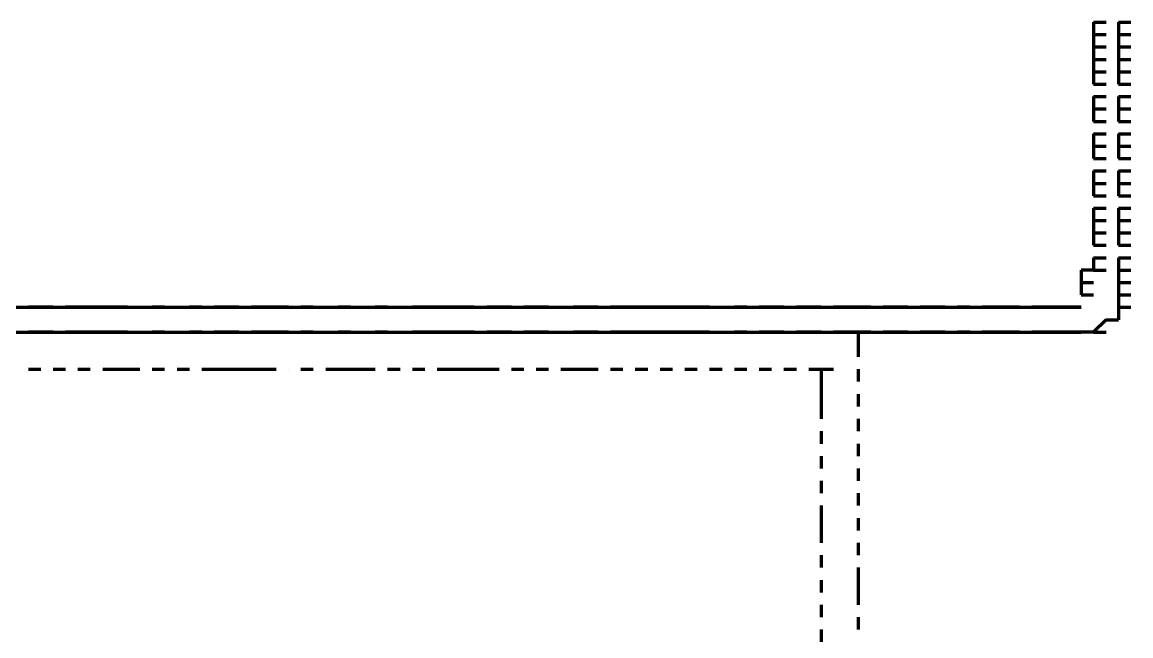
# Model space of a CAD drawing. Header units: inches. Extents: x 16 to 776, y 37 to 575.
# Drawn here: x 663.08 to 678, y 364.75 to 373 of the extents above; entities that cross this region are included whole.
import ezdxf

# ---------------------------------------------------------------- set-up
doc = ezdxf.new("R2010")
doc.units = ezdxf.units.IN
doc.header["$MEASUREMENT"] = 0
doc.layers.add('P', color=250, linetype='CONTINUOUS', lineweight=100)

msp = doc.modelspace()

# ---------------------------------------------------------------- linework, layer by layer
at = {"layer": 'P', "color": 0, "linetype": 'Continuous'}
for points in [[(677.5, 373), (677.667, 373)], [(677.5, 373), (677.5, 373)], [(677.5, 373), (677.667, 373)], [(677.5, 373), (677.5, 372.833)], [(677.833, 373), (678, 373)], [(677.833, 373), (677.833, 373)], [(677.833, 373), (678, 373)], [(677.833, 373), (677.833, 372.833)], [(677.5, 372.833), (677.667, 372.833)], [(677.5, 372.833), (677.5, 372.667)], [(677.833, 372.833), (678, 372.833)], [(677.833, 372.833), (677.833, 372.667)], [(677.5, 372.667), (677.667, 372.667)], [(677.5, 372.667), (677.667, 372.667)], [(677.5, 372.667), (677.5, 372.5)], [(677.833, 372.667), (678, 372.667)], [(677.833, 372.667), (678, 372.667)], [(677.833, 372.667), (677.833, 372.5)], [(677.5, 372.5), (677.667, 372.5)], [(677.5, 372.5), (677.5, 372.333)], [(677.833, 372.5), (678, 372.5)], [(677.833, 372.5), (677.833, 372.333)], [(677.5, 372.333), (677.667, 372.333)], [(677.5, 372.333), (677.5, 372.167)], [(677.833, 372.333), (678, 372.333)], [(677.833, 372.333), (677.833, 372.167)], [(677.5, 372.167), (677.667, 372.167)], [(677.5, 372.167), (677.5, 372.167)], [(677.5, 372.167), (677.667, 372.167)], [(677.833, 372.167), (678, 372.167)], [(677.833, 372.167), (677.833, 372.167)], [(677.833, 372.167), (678, 372.167)], [(677.5, 372), (677.667, 372)], [(677.5, 372), (677.5, 371.833)], [(677.833, 372), (678, 372)], [(677.833, 372), (677.833, 371.833)], [(677.5, 371.833), (677.667, 371.833)], [(677.5, 371.833), (677.5, 371.833)], [(677.5, 371.833), (677.667, 371.833)], [(677.5, 371.833), (677.5, 371.667)], [(677.833, 371.833), (678, 371.833)], [(677.833, 371.833), (677.833, 371.833)], [(677.833, 371.833), (678, 371.833)], [(677.833, 371.833), (677.833, 371.667)], [(677.5, 371.667), (677.667, 371.667)], [(677.833, 371.667), (678, 371.667)], [(677.5, 371.5), (677.667, 371.5)], [(677.5, 371.5), (677.5, 371.333)], [(677.833, 371.5), (678, 371.5)], [(677.833, 371.5), (677.833, 371.333)], [(677.5, 371.333), (677.667, 371.333)], [(677.5, 371.333), (677.5, 371.333)], [(677.5, 371.333), (677.667, 371.333)], [(677.5, 371.333), (677.5, 371.167)], [(677.833, 371.333), (678, 371.333)], [(677.833, 371.333), (677.833, 371.333)], [(677.833, 371.333), (678, 371.333)], [(677.833, 371.333), (677.833, 371.167)], [(677.5, 371.167), (677.667, 371.167)], [(677.833, 371.167), (678, 371.167)], [(677.5, 371), (677.667, 371)], [(677.5, 371), (677.5, 371)], [(677.5, 371), (677.667, 371)], [(677.5, 371), (677.5, 370.833)], [(677.833, 371), (678, 371)], [(677.833, 371), (677.833, 371)], [(677.833, 371), (678, 371)], [(677.833, 371), (677.833, 370.833)], [(677.5, 370.833), (677.667, 370.833)], [(677.5, 370.833), (677.5, 370.667)], [(677.833, 370.833), (678, 370.833)], [(677.833, 370.833), (677.833, 370.667)], [(677.5, 370.667), (677.667, 370.667)], [(677.833, 370.667), (678, 370.667)], [(677.5, 370.5), (677.667, 370.5)], [(677.5, 370.5), (677.667, 370.5)], [(677.5, 370.5), (677.667, 370.5)], [(677.5, 370.5), (677.5, 370.333)], [(677.833, 370.5), (678, 370.5)], [(677.833, 370.5), (678, 370.5)], [(677.833, 370.5), (678, 370.5)], [(677.833, 370.5), (677.833, 370.333)], [(677.5, 370.333), (677.667, 370.333)], [(677.5, 370.333), (677.5, 370.167)], [(677.833, 370.333), (678, 370.333)], [(677.833, 370.333), (677.833, 370.167)], [(677.5, 370.167), (677.667, 370.167)], [(677.5, 370.167), (677.5, 370)], [(677.833, 370.167), (678, 370.167)], [(677.833, 370.167), (677.833, 370)], [(677.5, 370), (677.667, 370)], [(677.5, 370), (677.667, 370)], [(677.5, 370), (677.667, 370)], [(677.833, 370), (678, 370)], [(677.833, 370), (678, 370)], [(677.833, 370), (678, 370)], [(677.5, 369.833), (677.667, 369.833)], [(677.5, 369.833), (677.5, 369.667)], [(677.833, 369.833), (678, 369.833)], [(677.833, 369.833), (677.833, 369.667)], [(677.5, 369.667), (677.333, 369.667)], [(677.333, 369.667), (677.333, 369.5)], [(677.5, 369.667), (677.667, 369.667)], [(677.5, 369.667), (677.5, 369.667)], [(677.5, 369.667), (677.667, 369.667)], [(677.833, 369.667), (678, 369.667)], [(677.833, 369.667), (677.833, 369.5)], [(677.833, 369.667), (678, 369.667)], [(677.833, 369.667), (677.833, 369.667)], [(677.833, 369.667), (678, 369.667)], [(677.333, 369.5), (677.5, 369.5)], [(677.333, 369.5), (677.333, 369.333)], [(677.833, 369.5), (678, 369.5)], [(677.833, 369.5), (677.833, 369.333)], [(677.333, 369.333), (677.5, 369.333)], [(677.333, 369.333), (677.333, 369.333)], [(677.833, 369.333), (678, 369.333)], [(677.833, 369.333), (677.833, 369.167)], [(663, 369.167), (663.167, 369.167)], [(663.333, 369.167), (663.167, 369.167)], [(663.167, 369.167), (663.333, 369.167)], [(663.167, 369.167), (663.167, 369.167)], [(663.167, 369.167), (663.167, 369.167)], [(663.5, 369.167), (663.333, 369.167)], [(663.333, 369.167), (663.5, 369.167)], [(663.5, 369.167), (663.667, 369.167)], [(663.833, 369.167), (663.667, 369.167)], [(663.667, 369.167), (663.833, 369.167)], [(663.667, 369.167), (663.667, 369.167)], [(663.667, 369.167), (663.667, 369.167)], [(664, 369.167), (663.833, 369.167)], [(663.833, 369.167), (664, 369.167)], [(664.167, 369.167), (664, 369.167)], [(664, 369.167), (664.167, 369.167)], [(664, 369.167), (664, 369.167)], [(664.333, 369.167), (664.167, 369.167)], [(664.167, 369.167), (664.333, 369.167)], [(664.5, 369.167), (664.333, 369.167)], [(664.333, 369.167), (664.5, 369.167)], [(664.5, 369.167), (664.667, 369.167)], [(664.5, 369.167), (664.5, 369.167)], [(664.5, 369.167), (664.5, 369.167)], [(664.667, 369.167), (664.833, 369.167)], [(664.667, 369.167), (664.833, 369.167)], [(665, 369.167), (664.833, 369.167)], [(664.833, 369.167), (665, 369.167)], [(665, 369.167), (665.167, 369.167)], [(665, 369.167), (665, 369.167)], [(665, 369.167), (665, 369.167)], [(665.167, 369.167), (665.333, 369.167)], [(665.167, 369.167), (665.333, 369.167)], [(665.5, 369.167), (665.333, 369.167)], [(665.333, 369.167), (665.5, 369.167)], [(665.333, 369.167), (665.333, 369.167)], [(665.333, 369.167), (665.333, 369.167)], [(665.5, 369.167), (665.667, 369.167)], [(665.833, 369.167), (665.667, 369.167)], [(665.667, 369.167), (665.833, 369.167)], [(666, 369.167), (665.833, 369.167)], [(665.833, 369.167), (666, 369.167)], [(665.833, 369.167), (665.833, 369.167)], [(665.833, 369.167), (665.833, 369.167)], [(666, 369.167), (666.167, 369.167)], [(666.333, 369.167), (666.167, 369.167)], [(666.167, 369.167), (666.333, 369.167)], [(666.167, 369.167), (666.167, 369.167)], [(666.167, 369.167), (666.167, 369.167)], [(666.5, 369.167), (666.333, 369.167)], [(666.333, 369.167), (666.5, 369.167)], [(666.667, 369.167), (666.5, 369.167)], [(666.5, 369.167), (666.667, 369.167)], [(666.667, 369.167), (666.833, 369.167)], [(666.667, 369.167), (666.833, 369.167)], [(666.667, 369.167), (666.667, 369.167)], [(667, 369.167), (666.833, 369.167)], [(666.833, 369.167), (667, 369.167)], [(667, 369.167), (667.167, 369.167)], [(667, 369.167), (667, 369.167)], [(667, 369.167), (667, 369.167)], [(667.167, 369.167), (667.333, 369.167)], [(667.167, 369.167), (667.333, 369.167)], [(667.5, 369.167), (667.333, 369.167)], [(667.333, 369.167), (667.5, 369.167)], [(667.5, 369.167), (667.667, 369.167)], [(667.5, 369.167), (667.5, 369.167)], [(667.5, 369.167), (667.5, 369.167)], [(667.667, 369.167), (667.833, 369.167)], [(667.667, 369.167), (667.833, 369.167)], [(668, 369.167), (667.833, 369.167)], [(667.833, 369.167), (668, 369.167)], [(668, 369.167), (668.167, 369.167)], [(668, 369.167), (668, 369.167)], [(668, 369.167), (668, 369.167)], [(668.167, 369.167), (668.333, 369.167)], [(668.167, 369.167), (668.333, 369.167)], [(668.5, 369.167), (668.333, 369.167)], [(668.333, 369.167), (668.5, 369.167)], [(668.333, 369.167), (668.333, 369.167)], [(668.333, 369.167), (668.333, 369.167)], [(668.667, 369.167), (668.5, 369.167)], [(668.5, 369.167), (668.667, 369.167)], [(668.833, 369.167), (668.667, 369.167)], [(668.667, 369.167), (668.833, 369.167)], [(669, 369.167), (668.833, 369.167)], [(668.833, 369.167), (669, 369.167)], [(668.833, 369.167), (668.833, 369.167)], [(669.167, 369.167), (669, 369.167)], [(669, 369.167), (669.167, 369.167)], [(669.167, 369.167), (669.333, 369.167)], [(669.167, 369.167), (669.167, 369.167)], [(669.167, 369.167), (669.167, 369.167)], [(669.5, 369.167), (669.333, 369.167)], [(669.333, 369.167), (669.5, 369.167)], [(669.667, 369.167), (669.5, 369.167)], [(669.5, 369.167), (669.667, 369.167)], [(669.667, 369.167), (669.833, 369.167)], [(669.667, 369.167), (669.667, 369.167)], [(669.667, 369.167), (669.667, 369.167)], [(670, 369.167), (669.833, 369.167)], [(669.833, 369.167), (670, 369.167)], [(670.167, 369.167), (670, 369.167)], [(670, 369.167), (670.167, 369.167)], [(670, 369.167), (670, 369.167)], [(670, 369.167), (670, 369.167)], [(670.167, 369.167), (670.333, 369.167)], [(670.333, 369.167), (670.5, 369.167)], [(670.333, 369.167), (670.5, 369.167)], [(670.667, 369.167), (670.5, 369.167)], [(670.5, 369.167), (670.667, 369.167)], [(670.5, 369.167), (670.5, 369.167)], [(670.5, 369.167), (670.5, 369.167)], [(670.833, 369.167), (670.667, 369.167)], [(670.667, 369.167), (670.833, 369.167)], [(670.833, 369.167), (671, 369.167)], [(671.167, 369.167), (671, 369.167)], [(671, 369.167), (671.167, 369.167)], [(671, 369.167), (671, 369.167)], [(671, 369.167), (671, 369.167)], [(671.333, 369.167), (671.167, 369.167)], [(671.167, 369.167), (671.333, 369.167)], [(671.5, 369.167), (671.333, 369.167)], [(671.333, 369.167), (671.5, 369.167)], [(671.333, 369.167), (671.333, 369.167)], [(671.667, 369.167), (671.5, 369.167)], [(671.5, 369.167), (671.667, 369.167)], [(671.833, 369.167), (671.667, 369.167)], [(671.667, 369.167), (671.833, 369.167)], [(672, 369.167), (671.833, 369.167)], [(671.833, 369.167), (672, 369.167)], [(671.833, 369.167), (671.833, 369.167)], [(672.167, 369.167), (672, 369.167)], [(672, 369.167), (672.167, 369.167)], [(672.333, 369.167), (672.167, 369.167)], [(672.167, 369.167), (672.333, 369.167)], [(672.167, 369.167), (672.167, 369.167)], [(672.167, 369.167), (672.167, 369.167)], [(672.333, 369.167), (672.5, 369.167)], [(672.5, 369.167), (672.667, 369.167)], [(672.5, 369.167), (672.667, 369.167)], [(672.833, 369.167), (672.667, 369.167)], [(672.667, 369.167), (672.833, 369.167)], [(672.667, 369.167), (672.667, 369.167)], [(672.667, 369.167), (672.667, 369.167)], [(672.833, 369.167), (673, 369.167)], [(673.167, 369.167), (673, 369.167)], [(673, 369.167), (673.167, 369.167)], [(673, 369.167), (673, 369.167)], [(673, 369.167), (673, 369.167)], [(673.333, 369.167), (673.167, 369.167)], [(673.167, 369.167), (673.333, 369.167)], [(673.333, 369.167), (673.5, 369.167)], [(673.667, 369.167), (673.5, 369.167)], [(673.5, 369.167), (673.667, 369.167)], [(673.5, 369.167), (673.5, 369.167)], [(673.5, 369.167), (673.5, 369.167)], [(673.833, 369.167), (673.667, 369.167)], [(673.667, 369.167), (673.833, 369.167)], [(673.833, 369.167), (674, 369.167)], [(674.167, 369.167), (674, 369.167)], [(674, 369.167), (674.167, 369.167)], [(674, 369.167), (674, 369.167)], [(674, 369.167), (674, 369.167)], [(674.333, 369.167), (674.167, 369.167)], [(674.167, 369.167), (674.333, 369.167)], [(674.5, 369.167), (674.333, 369.167)], [(674.333, 369.167), (674.5, 369.167)], [(674.333, 369.167), (674.333, 369.167)], [(674.333, 369.167), (674.333, 369.167)], [(674.5, 369.167), (674.667, 369.167)], [(674.833, 369.167), (674.667, 369.167)], [(674.667, 369.167), (674.833, 369.167)], [(675, 369.167), (674.833, 369.167)], [(674.833, 369.167), (675, 369.167)], [(674.833, 369.167), (674.833, 369.167)], [(674.833, 369.167), (674.833, 369.167)], [(675, 369.167), (675.167, 369.167)], [(675.333, 369.167), (675.167, 369.167)], [(675.167, 369.167), (675.333, 369.167)], [(675.167, 369.167), (675.167, 369.167)], [(675.167, 369.167), (675.167, 369.167)], [(675.5, 369.167), (675.333, 369.167)], [(675.333, 369.167), (675.5, 369.167)], [(675.5, 369.167), (675.667, 369.167)], [(675.833, 369.167), (675.667, 369.167)], [(675.667, 369.167), (675.833, 369.167)], [(675.667, 369.167), (675.667, 369.167)], [(675.667, 369.167), (675.667, 369.167)], [(675.833, 369.167), (676, 369.167)], [(676.167, 369.167), (676, 369.167)], [(676, 369.167), (676.167, 369.167)], [(676, 369.167), (676, 369.167)], [(676, 369.167), (676, 369.167)], [(676.333, 369.167), (676.167, 369.167)], [(676.167, 369.167), (676.333, 369.167)], [(676.5, 369.167), (676.333, 369.167)], [(676.333, 369.167), (676.5, 369.167)], [(676.5, 369.167), (676.667, 369.167)], [(676.5, 369.167), (676.5, 369.167)], [(676.5, 369.167), (676.5, 369.167)], [(676.833, 369.167), (676.667, 369.167)], [(676.667, 369.167), (676.833, 369.167)], [(677, 369.167), (676.833, 369.167)], [(676.833, 369.167), (677, 369.167)], [(677.167, 369.167), (677, 369.167)], [(677, 369.167), (677.167, 369.167)], [(677, 369.167), (677, 369.167)], [(677, 369.167), (677, 369.167)], [(677, 369.167), (677.167, 369.167)], [(677.333, 369.167), (677.167, 369.167)], [(677.167, 369.167), (677.333, 369.167)], [(677.333, 369.167), (677.333, 369.167)], [(677.833, 369.167), (678, 369.167)], [(677.833, 369.167), (677.833, 369.167)], [(677.833, 369.167), (677.833, 369.167)], [(677.833, 369.167), (677.833, 369)], [(677.667, 369), (677.5, 368.833)], [(677.667, 369), (677.833, 369)], [(677.667, 369), (677.833, 369)], [(663, 368.833), (663.167, 368.833)], [(663.167, 368.833), (663.333, 368.833)], [(663.333, 368.833), (663.167, 368.833)], [(663.167, 368.833), (663.333, 368.833)], [(663.167, 368.833), (663.167, 368.833)], [(663.167, 368.833), (663.167, 368.833)], [(663.5, 368.833), (663.333, 368.833)], [(663.333, 368.833), (663.5, 368.833)], [(663.5, 368.833), (663.667, 368.833)], [(663.5, 368.833), (663.667, 368.833)], [(663.833, 368.833), (663.667, 368.833)], [(663.667, 368.833), (663.833, 368.833)], [(663.667, 368.833), (663.667, 368.833)], [(663.667, 368.833), (663.667, 368.833)], [(663.833, 368.833), (664, 368.833)], [(664, 368.833), (663.833, 368.833)], [(663.833, 368.833), (664, 368.833)], [(664.167, 368.833), (664, 368.833)], [(664, 368.833), (664.167, 368.833)], [(664, 368.833), (664, 368.833)], [(664.167, 368.833), (664.5, 368.833)], [(664.333, 368.833), (664.167, 368.833)], [(664.167, 368.833), (664.333, 368.833)], [(664.5, 368.833), (664.333, 368.833)], [(664.333, 368.833), (664.5, 368.833)], [(664.5, 368.833), (664.667, 368.833)], [(664.5, 368.833), (664.667, 368.833)], [(664.5, 368.833), (664.5, 368.833)], [(664.5, 368.833), (664.5, 368.833)], [(664.667, 368.833), (664.833, 368.833)], [(664.667, 368.833), (664.833, 368.833)], [(664.833, 368.833), (665, 368.833)], [(665, 368.833), (664.833, 368.833)], [(664.833, 368.833), (665, 368.833)], [(665, 368.833), (665.167, 368.833)], [(665, 368.833), (665, 368.833)], [(665, 368.833), (665, 368.833)], [(665.167, 368.833), (665.333, 368.833)], [(665.167, 368.833), (665.333, 368.833)], [(665.167, 368.833), (665.333, 368.833)], [(665.5, 368.833), (665.333, 368.833)], [(665.333, 368.833), (665.5, 368.833)], [(665.333, 368.833), (665.333, 368.833)], [(665.333, 368.833), (665.333, 368.833)], [(665.5, 368.833), (665.833, 368.833)], [(665.5, 368.833), (665.667, 368.833)], [(665.833, 368.833), (665.667, 368.833)], [(665.667, 368.833), (665.833, 368.833)], [(665.833, 368.833), (666.167, 368.833)], [(666, 368.833), (665.833, 368.833)], [(665.833, 368.833), (666, 368.833)], [(665.833, 368.833), (665.833, 368.833)], [(665.833, 368.833), (665.833, 368.833)], [(666, 368.833), (666.167, 368.833)], [(666.167, 368.833), (666.5, 368.833)], [(666.333, 368.833), (666.167, 368.833)], [(666.167, 368.833), (666.333, 368.833)], [(666.167, 368.833), (666.167, 368.833)], [(666.167, 368.833), (666.167, 368.833)], [(666.5, 368.833), (666.333, 368.833)], [(666.333, 368.833), (666.5, 368.833)], [(666.667, 368.833), (666.5, 368.833)], [(666.5, 368.833), (666.667, 368.833)], [(666.667, 368.833), (666.667, 368.833)], [(666.667, 368.833), (666.833, 368.833)], [(666.667, 368.833), (666.833, 368.833)], [(666.667, 368.833), (666.667, 368.833)], [(666.833, 368.833), (667, 368.833)], [(667, 368.833), (666.833, 368.833)], [(666.833, 368.833), (667, 368.833)], [(667, 368.833), (667.167, 368.833)], [(667, 368.833), (667, 368.833)], [(667, 368.833), (667, 368.833)], [(667.167, 368.833), (667.5, 368.833)], [(667.167, 368.833), (667.333, 368.833)], [(667.167, 368.833), (667.333, 368.833)], [(667.5, 368.833), (667.333, 368.833)], [(667.333, 368.833), (667.5, 368.833)], [(667.5, 368.833), (667.833, 368.833)], [(667.5, 368.833), (667.667, 368.833)], [(667.5, 368.833), (667.5, 368.833)], [(667.5, 368.833), (667.5, 368.833)], [(667.667, 368.833), (667.833, 368.833)], [(667.667, 368.833), (667.833, 368.833)], [(668, 368.833), (667.833, 368.833)], [(667.833, 368.833), (668, 368.833)], [(668, 368.833), (668.167, 368.833)], [(668, 368.833), (668.167, 368.833)], [(668, 368.833), (668, 368.833)], [(668, 368.833), (668, 368.833)], [(668.167, 368.833), (668.333, 368.833)], [(668.167, 368.833), (668.333, 368.833)], [(668.333, 368.833), (668.5, 368.833)], [(668.5, 368.833), (668.333, 368.833)], [(668.333, 368.833), (668.5, 368.833)], [(668.333, 368.833), (668.333, 368.833)], [(668.333, 368.833), (668.333, 368.833)], [(668.667, 368.833), (668.5, 368.833)], [(668.5, 368.833), (668.667, 368.833)], [(668.667, 368.833), (668.833, 368.833)], [(668.833, 368.833), (668.667, 368.833)], [(668.667, 368.833), (668.833, 368.833)], [(668.833, 368.833), (669.167, 368.833)], [(669, 368.833), (668.833, 368.833)], [(668.833, 368.833), (669, 368.833)], [(668.833, 368.833), (668.833, 368.833)], [(669.167, 368.833), (669, 368.833)], [(669, 368.833), (669.167, 368.833)], [(669.167, 368.833), (669.5, 368.833)], [(669.167, 368.833), (669.333, 368.833)], [(669.167, 368.833), (669.167, 368.833)], [(669.167, 368.833), (669.167, 368.833)], [(669.5, 368.833), (669.333, 368.833)], [(669.333, 368.833), (669.5, 368.833)], [(669.667, 368.833), (669.5, 368.833)], [(669.5, 368.833), (669.667, 368.833)], [(669.667, 368.833), (669.833, 368.833)], [(669.667, 368.833), (669.833, 368.833)], [(669.667, 368.833), (669.667, 368.833)], [(669.667, 368.833), (669.667, 368.833)], [(670, 368.833), (669.833, 368.833)], [(669.833, 368.833), (670, 368.833)], [(670, 368.833), (670.167, 368.833)], [(670.167, 368.833), (670, 368.833)], [(670, 368.833), (670.167, 368.833)], [(670, 368.833), (670, 368.833)], [(670, 368.833), (670, 368.833)], [(670.167, 368.833), (670.333, 368.833)], [(670.333, 368.833), (670.5, 368.833)], [(670.333, 368.833), (670.5, 368.833)], [(670.333, 368.833), (670.5, 368.833)], [(670.5, 368.833), (670.833, 368.833)], [(670.667, 368.833), (670.5, 368.833)], [(670.5, 368.833), (670.667, 368.833)], [(670.5, 368.833), (670.5, 368.833)], [(670.5, 368.833), (670.5, 368.833)], [(670.833, 368.833), (670.667, 368.833)], [(670.667, 368.833), (670.833, 368.833)], [(670.833, 368.833), (671, 368.833)], [(671, 368.833), (671.167, 368.833)], [(671.167, 368.833), (671, 368.833)], [(671, 368.833), (671.167, 368.833)], [(671, 368.833), (671, 368.833)], [(671, 368.833), (671, 368.833)], [(671.333, 368.833), (671.167, 368.833)], [(671.167, 368.833), (671.333, 368.833)], [(671.333, 368.833), (671.5, 368.833)], [(671.5, 368.833), (671.333, 368.833)], [(671.333, 368.833), (671.5, 368.833)], [(671.333, 368.833), (671.333, 368.833)], [(671.667, 368.833), (671.5, 368.833)], [(671.5, 368.833), (671.667, 368.833)], [(671.667, 368.833), (671.833, 368.833)], [(671.833, 368.833), (671.667, 368.833)], [(671.667, 368.833), (671.833, 368.833)], [(672, 368.833), (671.833, 368.833)], [(671.833, 368.833), (672, 368.833)], [(671.833, 368.833), (671.833, 368.833)], [(672, 368.833), (672.167, 368.833)], [(672.167, 368.833), (672, 368.833)], [(672, 368.833), (672.167, 368.833)], [(672.333, 368.833), (672.167, 368.833)], [(672.167, 368.833), (672.333, 368.833)], [(672.167, 368.833), (672.167, 368.833)], [(672.167, 368.833), (672.167, 368.833)], [(672.333, 368.833), (672.5, 368.833)], [(672.333, 368.833), (672.5, 368.833)], [(672.5, 368.833), (672.667, 368.833)], [(672.5, 368.833), (672.667, 368.833)], [(672.667, 368.833), (672.833, 368.833)], [(672.833, 368.833), (672.667, 368.833)], [(672.667, 368.833), (672.833, 368.833)], [(672.667, 368.833), (672.667, 368.833)], [(672.667, 368.833), (672.667, 368.833)], [(672.833, 368.833), (673, 368.833)], [(673, 368.833), (673.167, 368.833)], [(673.167, 368.833), (673, 368.833)], [(673, 368.833), (673.167, 368.833)], [(673, 368.833), (673, 368.833)], [(673, 368.833), (673, 368.833)], [(673.333, 368.833), (673.167, 368.833)], [(673.167, 368.833), (673.333, 368.833)], [(673.333, 368.833), (673.5, 368.833)], [(673.333, 368.833), (673.5, 368.833)], [(673.667, 368.833), (673.5, 368.833)], [(673.5, 368.833), (673.667, 368.833)], [(673.5, 368.833), (673.5, 368.833)], [(673.5, 368.833), (673.5, 368.833)], [(673.667, 368.833), (674, 368.833)], [(673.833, 368.833), (673.667, 368.833)], [(673.667, 368.833), (673.833, 368.833)], [(673.833, 368.833), (674, 368.833)], [(674, 368.833), (674.333, 368.833)], [(674.167, 368.833), (674, 368.833)], [(674, 368.833), (674.167, 368.833)], [(674, 368.833), (674, 368.833)], [(674, 368.833), (674, 368.833)], [(674.333, 368.833), (674.167, 368.833)], [(674.167, 368.833), (674.333, 368.833)], [(674.333, 368.833), (674.333, 368.5)], [(674.333, 368.833), (674.333, 368.833)], [(674.5, 368.833), (674.333, 368.833)], [(674.333, 368.833), (674.5, 368.833)], [(674.333, 368.833), (674.333, 368.833)], [(674.333, 368.833), (674.333, 368.833)], [(674.5, 368.833), (674.667, 368.833)], [(674.833, 368.833), (674.667, 368.833)], [(674.667, 368.833), (674.833, 368.833)], [(675, 368.833), (674.833, 368.833)], [(674.833, 368.833), (675, 368.833)], [(674.833, 368.833), (674.833, 368.833)], [(674.833, 368.833), (674.833, 368.833)], [(675, 368.833), (675.167, 368.833)], [(675.333, 368.833), (675.167, 368.833)], [(675.167, 368.833), (675.333, 368.833)], [(675.167, 368.833), (675.167, 368.833)], [(675.167, 368.833), (675.167, 368.833)], [(675.5, 368.833), (675.333, 368.833)], [(675.333, 368.833), (675.5, 368.833)], [(675.5, 368.833), (675.667, 368.833)], [(675.833, 368.833), (675.667, 368.833)], [(675.667, 368.833), (675.833, 368.833)], [(675.667, 368.833), (675.667, 368.833)], [(675.667, 368.833), (675.667, 368.833)], [(675.833, 368.833), (676, 368.833)], [(676.167, 368.833), (676, 368.833)], [(676, 368.833), (676.167, 368.833)], [(676, 368.833), (676, 368.833)], [(676, 368.833), (676, 368.833)], [(676.333, 368.833), (676.167, 368.833)], [(676.167, 368.833), (676.333, 368.833)], [(676.5, 368.833), (676.333, 368.833)], [(676.333, 368.833), (676.5, 368.833)], [(676.5, 368.833), (676.667, 368.833)], [(676.5, 368.833), (676.5, 368.833)], [(676.5, 368.833), (676.5, 368.833)], [(676.833, 368.833), (676.667, 368.833)], [(676.667, 368.833), (676.833, 368.833)], [(677, 368.833), (676.833, 368.833)], [(676.833, 368.833), (677, 368.833)], [(677.167, 368.833), (677, 368.833)], [(677, 368.833), (677.167, 368.833)], [(677, 368.833), (677, 368.833)], [(677, 368.833), (677, 368.833)], [(677, 368.833), (677.167, 368.833)], [(677.333, 368.833), (677.167, 368.833)], [(677.167, 368.833), (677.333, 368.833)], [(677.5, 368.833), (677.333, 368.833)], [(677.333, 368.833), (677.333, 368.833)], [(677.333, 368.833), (677.333, 368.833)], [(677.333, 368.833), (677.333, 368.833)], [(677.5, 368.833), (677.667, 368.833)], [(663.167, 368.333), (663.333, 368.333)], [(663.5, 368.333), (663.667, 368.333)], [(663.833, 368.333), (664, 368.333)], [(664.167, 368.333), (664.5, 368.333)], [(664.5, 368.333), (664.667, 368.333)], [(664.833, 368.333), (665, 368.333)], [(665.167, 368.333), (665.333, 368.333)], [(665.5, 368.333), (665.833, 368.333)], [(665.833, 368.333), (666.167, 368.333)], [(666.167, 368.333), (666.5, 368.333)], [(666.667, 368.333), (666.667, 368.333)], [(666.833, 368.333), (667, 368.333)], [(667.167, 368.333), (667.5, 368.333)], [(667.5, 368.333), (667.833, 368.333)], [(668, 368.333), (668.167, 368.333)], [(668.333, 368.333), (668.5, 368.333)], [(668.667, 368.333), (668.833, 368.333)], [(668.833, 368.333), (669.167, 368.333)], [(669.167, 368.333), (669.5, 368.333)], [(669.667, 368.333), (669.833, 368.333)], [(670, 368.333), (670.167, 368.333)], [(670.333, 368.333), (670.5, 368.333)], [(670.5, 368.333), (670.833, 368.333)], [(671, 368.333), (671.167, 368.333)], [(671.333, 368.333), (671.5, 368.333)], [(671.667, 368.333), (671.833, 368.333)], [(672, 368.333), (672.167, 368.333)], [(672.333, 368.333), (672.5, 368.333)], [(672.667, 368.333), (672.833, 368.333)], [(673, 368.333), (673.167, 368.333)], [(673.333, 368.333), (673.5, 368.333)], [(673.667, 368.333), (673.833, 368.333)], [(673.833, 368.333), (673.833, 368)], [(673.833, 368.333), (674, 368.333)], [(674.333, 368.333), (674.333, 368.167)], [(673.833, 368), (673.833, 367.667)], [(674.333, 368), (674.333, 367.833)], [(674.333, 367.667), (674.333, 367.5)], [(673.833, 367.5), (673.833, 367.333)], [(674.333, 367.333), (674.333, 367.167)], [(673.833, 367.167), (673.833, 367)], [(674.333, 367), (674.333, 366.833)], [(673.833, 366.833), (673.833, 366.667)], [(674.333, 366.667), (674.333, 366.5)], [(673.833, 366.5), (673.833, 366.167)], [(674.333, 366.333), (674.333, 366.167)], [(673.833, 366.167), (673.833, 366)], [(674.333, 366), (674.333, 365.833)], [(673.833, 365.833), (673.833, 365.667)], [(674.333, 365.667), (674.333, 365.333)], [(673.833, 365.5), (673.833, 365.333)], [(674.333, 365.333), (674.333, 365.167)], [(673.833, 365.167), (673.833, 365)], [(674.333, 365), (674.333, 364.833)], [(673.833, 364.833), (673.833, 364.5)]]:
    msp.add_lwpolyline(points, dxfattribs=at)

doc.saveas('drawing.dxf')
